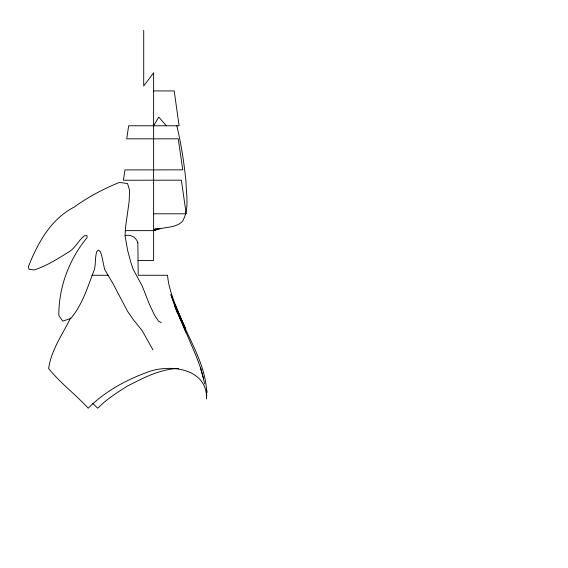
<?xml version="1.0" encoding="UTF-8"?>
<svg xmlns="http://www.w3.org/2000/svg" width="568" height="568" viewBox="0 0 568 568"><rect width="100%" height="100%" fill="white"/><g stroke="black" fill="none" stroke-linecap="round" stroke-linejoin="round"><path stroke-width="0.85" d="M153.616 213.795L186.197 213.795L181.355 180.17L123.419 180.241L124.974 169.917L182.747 169.846L178.274 138.826L126.721 138.826L128.659 125.776L179.083 125.776L174.206 90.923L153.616 90.923M137.846 242.87L138.202 275.253L167.546 275.253C168.845 290.986 175.782 305.477 181.476 319.99L174.823 304.313L185.807 329.142L179.666 315.68C190.216 342.298 208.534 369.094 206.511 398.935C207.668 367.695 168.611 363.506 146.345 372.594C124.846 380.56 104.448 391.899 88.203 408.207C76.758 395.704 63.225 385.31 52.071 372.594L48.635 368.611C51.141 350.129 62.508 334.438 70.546 318.044M153.608 125.776L158.756 117.065L166.346 125.776M125.102 230.651L153.616 230.636L155.462 228.407M176.804 125.776C181.227 143.988 183.975 162.54 185.984 181.164C186.155 194.59 189.804 209.635 182.179 221.726C174.248 228.854 162.86 226.525 153.616 230.636L157.187 228.407M160.517 228.407L153.616 230.636L158.664 228.407M153.616 230.636L159.8 228.407M138.024 260.456L153.616 260.456L153.616 72.803L143.711 86.016L143.711 30.424M91.952 275.253L108.09 275.253M178.451 368.447C159.942 369.051 143.25 377.99 127.118 386.226C116.795 392.786 106.344 399.389 97.746 408.207L92.691 403.45M161.269 322.617L158.5 321.19L154.29 314.771L149.235 303.93L142.369 286.315L133.203 269.346L130.782 262.182L127.552 250.076L125.024 235.578L125.634 226.753L129.142 201.47L129.596 190.273L127.552 183.549L119.472 182.392C103.703 188.732 88.693 196.776 74.784 206.631L74.096 207.142C50.722 219.113 37.644 243.274 28.4 266.655L29.11 269.346L34.094 269.963C47.087 265.817 58.681 258.27 70.155 251.035C76.041 247.052 78.76 239.937 84.49 235.748L86.932 235.578L87.096 237.672C69.083 259.264 58.703 287.28 58.816 315.51L62.785 321.19L70.837 318.35C82.779 304.349 87.848 286.166 94.487 269.346C95.729 263.566 95.019 257.531 96.681 251.816L98.378 250.076L100.337 251.638L101.729 255.706L104.59 269.346L112.727 283.162L127.552 311.292L133.352 319.656L142.369 330.966L152.977 349.945M185.814 332.273L174.468 305.165L196.265 356.321L200.561 367.901L204.75 383.883M180.553 319.983L170.89 294.529L175.618 308.516M175.938 309.34L177.195 312.634M200.497 367.695L203.472 378.025M206.546 389.293L207.142 392.232M137.861 242.863A10.338 10.245 -90 0 0 127.942 235.258L127.906 235.251A10.302 10.21 -90 0 0 125.287 235.606"/></g></svg>
